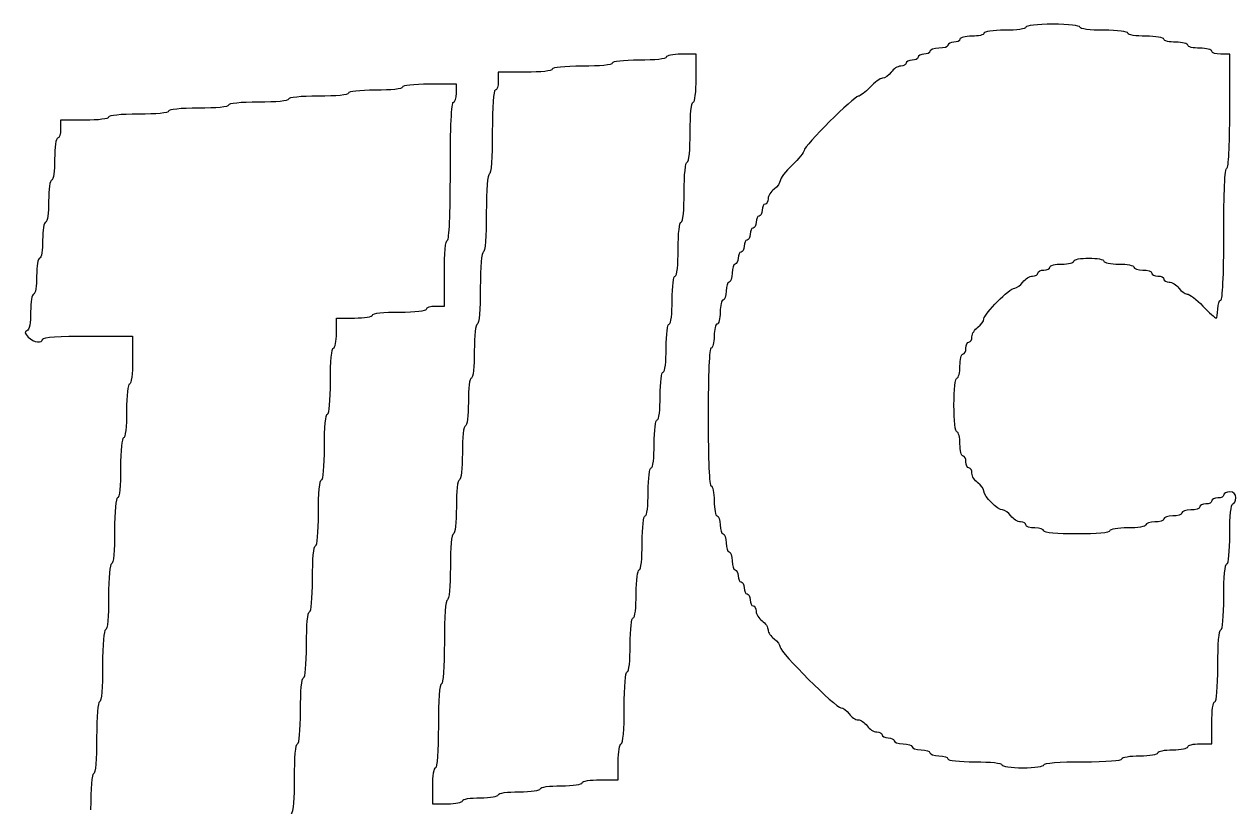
# Model space of a CAD drawing. Extents: x 18 to 597, y 6 to 390.
# Drawn here: x 126.2 to 189.7, y 346.7 to 387.7 of the extents above; entities that cross this region are included whole.
import ezdxf

# ---------------------------------------------------------------- set-up
doc = ezdxf.new("R2010")
doc.units = 0
doc.layers.add('Layer_1', color=7, linetype='CONTINUOUS')

msp = doc.modelspace()

# ---------------------------------------------------------------- linework, layer by layer
at = {"layer": 'Layer_1', "color": 7}
for points in [[(180.126129, 387.720594), (180.126129, 387.720594)], [(161.412369, 384.890104), (161.412369, 386.147977), (160.626338, 386.147977), (160.626338, 386.147977)], [(189.404185, 383.159839), (189.404185, 386.147977), (188.932343, 386.147977)], [(152.449059, 385.204297), (151.033536, 385.204297), (151.033536, 384.732456)], [(148.831983, 384.10352), (148.831983, 384.57536), (147.417014, 384.57536), (147.417014, 384.57536)], [(129.332742, 382.68855), (128.074318, 382.68855), (128.074318, 382.21671)], [(147.731206, 372.938654), (148.203048, 372.938654), (148.203048, 374.668368)], [(142.542065, 371.523134), (142.542065, 372.309718), (143.485746, 372.309718)], [(129.489841, 371.366038), (131.84849, 371.366038), (131.84849, 370.108162)], [(187.831566, 349.979436), (188.460504, 349.979436), (188.460504, 351.080212)], [(156.380327, 348.092075), (157.324007, 348.092075), (157.324007, 349.035755)], [(147.57411, 347.777882), (147.57411, 346.834202), (148.360144, 346.834202)]]:
    msp.add_lwpolyline(points, dxfattribs=at)
for points in [[(180.126129, 387.720594), (179.287441, 387.720594), (178.710607, 387.656685), (178.710607, 387.563498)], [(181.541098, 387.563498), (181.541098, 387.656685), (180.96482, 387.720594), (180.126129, 387.720594)], [(175.880118, 387.091658), (175.534159, 387.091658), (175.251181, 387.0205), (175.251181, 386.93401)], [(176.509053, 387.248754), (176.509053, 387.162264), (176.226083, 387.091658), (175.880118, 387.091658)], [(177.60983, 387.40585), (176.980808, 387.40585), (176.509053, 387.338616), (176.509053, 387.248754)], [(178.710607, 387.563498), (178.710607, 387.473636), (178.238853, 387.40585), (177.60983, 387.40585)], [(182.799522, 387.40585), (182.065656, 387.40585), (181.541098, 387.471764), (181.541098, 387.563498)], [(184.057397, 387.248754), (184.057397, 387.340484), (183.533384, 387.40585), (182.799522, 387.40585)], [(185.001075, 387.091658), (184.476898, 387.091658), (184.057397, 387.161389), (184.057397, 387.248754)], [(185.944205, 386.93401), (185.944205, 387.021375), (185.525258, 387.091658), (185.001075, 387.091658)], [(174.150404, 386.462721), (173.890932, 386.462721), (173.678562, 386.391563), (173.678562, 386.305073)], [(174.622243, 386.619817), (174.622243, 386.533328), (174.409873, 386.462721), (174.150404, 386.462721)], [(174.936438, 386.776914), (174.763458, 386.776914), (174.622243, 386.70631), (174.622243, 386.619817)], [(175.251181, 386.93401), (175.251181, 386.84752), (175.109418, 386.776914), (174.936438, 386.776914)], [(186.573693, 386.776914), (186.227728, 386.776914), (185.944205, 386.84752), (185.944205, 386.93401)], [(187.202631, 386.619817), (187.202631, 386.70631), (186.919653, 386.776914), (186.573693, 386.776914)], [(187.831566, 386.462721), (187.485604, 386.462721), (187.202631, 386.533328), (187.202631, 386.619817)], [(188.460504, 386.305073), (188.460504, 386.391563), (188.177528, 386.462721), (187.831566, 386.462721)], [(158.424784, 385.833233), (157.58609, 385.833233), (157.009262, 385.769324), (157.009262, 385.676137)], [(159.840303, 385.990881), (159.840303, 385.897691), (159.263478, 385.833233), (158.424784, 385.833233)], [(160.626338, 386.147977), (160.193886, 386.147977), (159.840303, 386.07737), (159.840303, 385.990881)], [(172.734882, 385.833233), (172.561902, 385.833233), (172.420689, 385.762627), (172.420689, 385.676137)], [(173.049627, 385.990881), (173.049627, 385.904388), (172.907864, 385.833233), (172.734882, 385.833233)], [(173.363819, 386.147977), (173.190837, 386.147977), (173.049627, 386.07737), (173.049627, 385.990881)], [(173.678562, 386.305073), (173.678562, 386.218581), (173.536802, 386.147977), (173.363819, 386.147977)], [(188.932343, 386.147977), (188.672871, 386.147977), (188.460504, 386.218581), (188.460504, 386.305073)], [(153.864578, 385.361393), (153.864578, 385.268203), (153.287755, 385.204297), (152.449059, 385.204297)], [(155.436646, 385.51904), (154.493115, 385.51904), (153.864578, 385.455745), (153.864578, 385.361393)], [(157.009262, 385.676137), (157.009262, 385.581784), (156.380177, 385.51904), (155.436646, 385.51904)], [(171.634105, 385.204297), (171.509428, 385.031317), (171.310114, 384.890104), (171.190928, 384.890104)], [(172.140674, 385.51904), (171.986789, 385.51904), (171.758785, 385.377279), (171.634105, 385.204297)], [(172.420689, 385.676137), (172.420689, 385.589644), (172.294564, 385.51904), (172.140674, 385.51904)], [(147.417014, 384.57536), (146.57832, 384.57536), (146.001492, 384.511453), (146.001492, 384.418263)], [(151.033536, 384.732456), (151.033536, 384.472987), (150.96293, 384.260616), (150.87644, 384.260616)], [(161.255273, 383.631679), (161.347006, 383.631679), (161.412369, 384.156244), (161.412369, 384.890104)], [(171.190928, 384.890104), (171.07174, 384.890104), (170.775709, 384.677736), (170.533328, 384.418263)], [(141.598385, 383.946423), (140.654854, 383.946423), (140.025769, 383.883679), (140.025769, 383.789327)], [(143.171003, 384.10352), (143.171003, 384.009164), (142.541919, 383.946423), (141.598385, 383.946423)], [(144.586523, 384.260616), (143.747829, 384.260616), (143.171003, 384.196706), (143.171003, 384.10352)], [(146.001492, 384.418263), (146.001492, 384.325076), (145.425216, 384.260616), (144.586523, 384.260616)], [(148.674887, 383.631679), (148.761379, 383.631679), (148.831983, 383.844047), (148.831983, 384.10352)], [(150.87644, 384.260616), (150.779091, 384.260616), (150.719344, 383.421944), (150.719344, 382.059062)], [(169.917621, 383.946423), (169.691211, 383.946423), (167.073902, 381.331613), (167.073902, 381.10546)], [(170.533328, 384.418263), (170.290944, 384.158794), (170.013895, 383.946423), (169.917621, 383.946423)], [(135.308467, 383.317487), (134.364933, 383.317487), (133.735851, 383.254191), (133.735851, 383.159839)], [(136.880535, 383.474583), (136.880535, 383.38023), (136.251998, 383.317487), (135.308467, 383.317487)], [(138.453151, 383.631679), (137.509617, 383.631679), (136.880535, 383.568938), (136.880535, 383.474583)], [(140.025769, 383.789327), (140.025769, 383.694972), (139.396682, 383.631679), (138.453151, 383.631679)], [(148.517791, 380.015156), (148.517791, 382.321569), (148.57461, 383.631679), (148.674887, 383.631679)], [(161.098176, 382.059062), (161.098176, 383.002596), (161.16092, 383.631679), (161.255273, 383.631679)], [(130.590617, 382.845646), (130.590617, 382.753913), (130.066601, 382.68855), (129.332742, 382.68855)], [(132.163233, 383.002743), (131.219699, 383.002743), (130.590617, 382.939999), (130.590617, 382.845646)], [(133.735851, 383.159839), (133.735851, 383.065484), (133.106764, 383.002743), (132.163233, 383.002743)], [(189.246535, 380.172252), (189.345861, 380.172252), (189.404185, 381.272771), (189.404185, 383.159839)], [(128.074318, 382.21671), (128.074318, 381.957237), (128.003712, 381.744869), (127.917222, 381.744869)], [(150.719344, 382.059062), (150.719344, 380.696183), (150.659595, 379.857508), (150.562248, 379.857508)], [(160.94108, 380.486996), (161.035433, 380.486996), (161.098176, 381.115531), (161.098176, 382.059062)], [(127.917222, 381.744869), (127.82736, 381.744869), (127.760126, 381.273115), (127.760126, 380.644093)], [(167.073902, 381.10546), (167.073902, 381.010952), (166.790929, 380.661747), (166.444964, 380.329348)], [(127.760126, 380.644093), (127.760126, 380.015073), (127.692339, 379.543316), (127.60248, 379.543316)], [(160.783434, 378.914379), (160.783434, 379.857913), (160.846725, 380.486996), (160.94108, 380.486996)], [(166.444964, 380.329348), (166.099002, 379.99695), (165.816029, 379.629318), (165.816029, 379.511896)], [(189.089439, 376.712825), (189.089439, 378.914401), (189.146459, 380.172252), (189.246535, 380.172252)], [(127.60248, 379.543316), (127.512617, 379.543316), (127.445381, 379.071561), (127.445381, 378.442539)], [(148.360144, 376.398081), (148.46042, 376.398081), (148.517791, 377.708743), (148.517791, 380.015156)], [(150.562248, 379.857508), (150.465474, 379.857508), (150.404601, 379.071647), (150.404601, 377.813602)], [(165.816029, 379.511896), (165.816029, 379.394472), (165.674266, 379.196153), (165.501286, 379.071475)], [(160.626338, 377.341762), (160.72069, 377.341762), (160.783434, 377.970848), (160.783434, 378.914379)], [(165.501286, 379.071475), (165.328304, 378.946795), (165.186541, 378.718793), (165.186541, 378.564908)], [(127.445381, 378.442539), (127.445381, 377.813516), (127.378144, 377.341762), (127.288284, 377.341762)], [(165.029444, 378.285442), (164.942955, 378.285442), (164.872348, 378.143678), (164.872348, 377.970698)], [(165.186541, 378.564908), (165.186541, 378.411018), (165.115937, 378.285442), (165.029444, 378.285442)], [(150.404601, 377.813602), (150.404601, 376.55556), (150.344276, 375.769145), (150.247505, 375.769145)], [(164.714702, 377.655954), (164.628212, 377.655954), (164.557603, 377.514744), (164.557603, 377.341762)], [(164.872348, 377.970698), (164.872348, 377.797716), (164.801194, 377.655954), (164.714702, 377.655954)], [(127.288284, 377.341762), (127.20092, 377.341762), (127.131188, 376.922267), (127.131188, 376.398081)], [(160.469241, 375.926241), (160.469241, 376.764938), (160.533148, 377.341762), (160.626338, 377.341762)], [(164.400507, 377.027018), (164.314017, 377.027018), (164.24341, 376.885808), (164.24341, 376.712825)], [(164.557603, 377.341762), (164.557606, 377.168782), (164.486999, 377.027018), (164.400507, 377.027018)], [(127.131188, 376.398081), (127.131188, 375.873899), (127.060906, 375.454401), (126.973542, 375.454401)], [(148.203048, 374.668368), (148.203048, 375.716738), (148.264838, 376.398081), (148.360144, 376.398081)], [(164.085764, 376.398081), (163.999271, 376.398081), (163.928668, 376.256317), (163.928668, 376.083337)], [(164.24341, 376.712825), (164.24341, 376.539845), (164.172254, 376.398081), (164.085764, 376.398081)], [(188.932343, 373.252847), (189.032419, 373.252847), (189.089439, 374.511252), (189.089439, 376.712825)], [(150.247505, 375.769145), (150.151403, 375.769145), (150.090409, 375.034989), (150.090409, 373.881783)], [(160.311592, 374.511271), (160.404779, 374.511271), (160.469241, 375.087547), (160.469241, 375.926241)], [(163.771572, 375.769145), (163.685082, 375.769145), (163.613925, 375.62738), (163.613925, 375.454401)], [(163.928668, 376.083337), (163.928668, 375.910357), (163.858061, 375.769145), (163.771572, 375.769145)], [(126.973542, 375.454401), (126.886177, 375.454401), (126.816445, 375.035454), (126.816445, 374.511271)], [(163.456826, 375.140208), (163.370336, 375.140208), (163.29973, 374.92784), (163.29973, 374.668368)], [(163.613925, 375.454401), (163.613922, 375.281421), (163.543316, 375.140208), (163.456826, 375.140208)], [(179.654287, 374.825464), (179.82727, 374.825464), (179.96848, 374.896071), (179.96848, 374.98256)], [(179.96848, 374.98256), (179.96848, 375.06905), (180.252006, 375.140208), (180.597968, 375.140208)], [(180.597968, 375.140208), (180.94393, 375.140208), (181.226906, 375.210814), (181.226906, 375.297304)], [(181.226906, 375.297304), (181.226906, 375.383794), (181.580485, 375.454401), (182.012937, 375.454401)], [(182.012937, 375.454401), (182.445389, 375.454401), (182.799522, 375.383794), (182.799522, 375.297304)], [(182.799522, 375.297304), (182.799522, 375.210814), (183.153101, 375.140208), (183.585556, 375.140208)], [(183.585556, 375.140208), (184.018007, 375.140208), (184.37214, 375.06905), (184.37214, 374.98256)], [(184.37214, 374.98256), (184.37214, 374.896071), (184.583959, 374.825464), (184.843428, 374.825464)], [(126.816445, 374.511271), (126.816445, 373.987086), (126.746714, 373.567591), (126.659349, 373.567591)], [(160.154496, 373.252847), (160.154496, 373.986707), (160.219861, 374.511271), (160.311592, 374.511271)], [(163.29973, 374.668368), (163.29973, 374.408895), (163.229123, 374.196527), (163.142634, 374.196527)], [(178.553511, 374.196527), (178.678182, 374.36951), (178.906187, 374.511271), (179.060077, 374.511271)], [(179.060077, 374.511271), (179.21395, 374.511271), (179.339545, 374.581878), (179.339545, 374.668368)], [(179.339545, 374.668368), (179.339545, 374.75486), (179.481308, 374.825464), (179.654287, 374.825464)], [(184.843428, 374.825464), (185.102901, 374.825464), (185.31527, 374.75486), (185.31527, 374.668368)], [(185.31527, 374.668368), (185.31527, 374.581878), (185.45703, 374.511271), (185.630013, 374.511271)], [(185.630013, 374.511271), (185.802995, 374.511271), (185.944205, 374.440116), (185.944205, 374.353624)], [(185.944205, 374.353624), (185.944205, 374.267134), (186.070347, 374.196527), (186.224223, 374.196527)], [(150.090409, 373.881783), (150.090409, 372.728578), (150.028859, 371.994973), (149.93276, 371.994973)], [(162.984987, 373.724687), (162.984987, 373.465215), (162.914381, 373.252847), (162.827891, 373.252847)], [(163.142634, 374.196527), (163.056144, 374.196527), (162.984987, 373.984156), (162.984987, 373.724687)], [(176.509053, 372.269479), (176.509053, 372.536625), (177.854212, 373.881783), (178.121358, 373.881783)], [(178.121358, 373.881783), (178.234284, 373.881783), (178.428839, 374.023545), (178.553511, 374.196527)], [(186.224223, 374.196527), (186.378113, 374.196527), (186.606118, 374.054766), (186.73079, 373.881783)], [(186.73079, 373.881783), (186.855461, 373.708801), (187.053237, 373.567591), (187.170658, 373.567591)], [(126.659349, 373.567591), (126.572233, 373.567591), (126.501703, 373.152587), (126.501703, 372.637139)], [(159.9974, 371.994973), (160.089133, 371.994973), (160.154496, 372.51899), (160.154496, 373.252847)], [(162.827891, 373.252847), (162.741401, 373.252847), (162.670795, 372.969872), (162.670795, 372.62391)], [(187.170658, 373.567591), (187.288083, 373.567591), (187.656256, 373.284619), (187.988662, 372.938654)], [(188.775247, 372.781007), (188.775247, 373.040479), (188.84585, 373.252847), (188.932343, 373.252847)], [(126.501703, 372.637139), (126.5017, 372.03615), (126.432635, 371.683665), (126.306572, 371.641645)], [(143.485746, 372.309718), (144.009931, 372.309718), (144.428876, 372.379449), (144.428876, 372.466814)], [(144.428876, 372.466814), (144.428876, 372.560004), (145.005702, 372.62391), (145.844395, 372.62391)], [(145.844395, 372.62391), (146.683089, 372.62391), (147.259367, 372.687819), (147.259367, 372.781007)], [(147.259367, 372.781007), (147.259367, 372.867496), (147.471737, 372.938654), (147.731206, 372.938654)], [(162.670795, 372.62391), (162.670795, 372.277948), (162.599635, 371.994973), (162.513145, 371.994973)], [(187.988662, 372.938654), (188.321069, 372.592695), (188.634277, 372.309718), (188.684298, 372.309718)], [(188.684298, 372.309718), (188.734322, 372.309718), (188.775247, 372.521537), (188.775247, 372.781007)], [(149.93276, 371.994973), (149.83957, 371.994973), (149.775664, 371.418148), (149.775664, 370.579454)], [(159.840303, 370.7371), (159.840303, 371.47096), (159.905669, 371.994973), (159.9974, 371.994973)], [(162.513145, 371.994973), (162.426656, 371.994973), (162.356049, 371.711997), (162.356049, 371.366038)], [(175.880118, 371.331311), (175.880118, 371.485198), (176.021881, 371.713197), (176.194861, 371.837877)], [(176.194861, 371.837877), (176.367844, 371.962555), (176.509053, 372.156561), (176.509053, 372.269479)], [(126.306572, 371.641645), (126.164642, 371.594336), (126.18343, 371.50516), (126.37437, 371.314222)], [(126.37437, 371.314222), (126.662931, 371.025661), (127.131188, 370.960536), (127.131188, 371.208942)], [(127.131188, 371.208942), (127.131188, 371.306786), (128.022124, 371.366038), (129.489841, 371.366038)], [(142.384969, 370.7371), (142.471459, 370.7371), (142.542065, 371.090682), (142.542065, 371.523134)], [(162.356049, 371.366038), (162.356049, 371.020073), (162.285443, 370.7371), (162.198953, 370.7371)], [(175.723019, 371.051293), (175.809509, 371.051293), (175.880118, 371.177423), (175.880118, 371.331311)], [(142.227323, 369.006835), (142.227323, 370.055206), (142.289663, 370.7371), (142.384969, 370.7371)], [(149.775664, 370.579454), (149.775664, 369.740757), (149.711757, 369.164482), (149.618567, 369.164482)], [(159.682657, 369.478677), (159.77439, 369.478677), (159.840303, 370.003241), (159.840303, 370.7371)], [(162.198953, 370.7371), (162.098674, 370.7371), (162.041857, 369.426435), (162.041857, 367.120025)], [(175.408277, 370.422358), (175.494767, 370.422358), (175.565373, 370.564118), (175.565373, 370.7371)], [(175.565373, 370.7371), (175.565373, 370.91008), (175.63653, 371.051293), (175.723019, 371.051293)], [(131.84849, 370.108162), (131.84849, 369.374306), (131.783128, 368.849739), (131.691394, 368.849739)], [(175.251181, 369.79342), (175.251181, 370.139382), (175.321787, 370.422358), (175.408277, 370.422358)], [(159.525561, 368.220801), (159.525561, 368.954661), (159.590926, 369.478677), (159.682657, 369.478677)], [(175.094084, 369.164482), (175.180574, 369.164482), (175.251181, 369.44746), (175.251181, 369.79342)], [(131.691394, 368.849739), (131.598207, 368.849739), (131.534298, 368.273461), (131.534298, 367.43477)], [(142.070226, 367.277121), (142.165533, 367.277121), (142.227323, 367.958464), (142.227323, 369.006835)], [(149.618567, 369.164482), (149.526834, 369.164482), (149.461471, 368.639915), (149.461471, 367.906059)], [(174.936438, 367.748962), (174.936438, 368.587656), (175.000895, 369.164482), (175.094084, 369.164482)], [(159.368465, 366.962928), (159.460198, 366.962928), (159.525561, 367.486942), (159.525561, 368.220801)], [(131.534298, 367.43477), (131.534298, 366.596073), (131.469836, 366.019248), (131.376649, 366.019248)], [(149.461471, 367.906059), (149.461471, 367.172199), (149.395555, 366.648186), (149.303825, 366.648186)], [(175.094084, 366.333993), (175.000895, 366.333993), (174.936438, 366.910269), (174.936438, 367.748962)], [(141.91313, 365.547409), (141.91313, 366.59578), (141.97492, 367.277121), (142.070226, 367.277121)], [(159.210815, 365.704505), (159.210815, 366.438362), (159.276734, 366.962928), (159.368465, 366.962928)], [(162.041857, 367.120025), (162.041857, 364.813611), (162.098674, 363.502952), (162.198953, 363.502952)], [(149.303825, 366.648186), (149.210638, 366.648186), (149.146728, 366.071913), (149.146728, 365.233217)], [(175.251181, 365.704505), (175.251181, 366.050467), (175.180574, 366.333993), (175.094084, 366.333993)], [(131.376649, 366.019248), (131.282293, 366.019248), (131.219552, 365.390166), (131.219552, 364.446632)], [(141.755481, 363.817694), (141.850787, 363.817694), (141.91313, 364.499041), (141.91313, 365.547409)], [(159.053719, 364.446632), (159.14545, 364.446632), (159.210815, 364.970646), (159.210815, 365.704505)], [(175.408277, 365.075567), (175.321787, 365.075567), (175.251181, 365.358543), (175.251181, 365.704505)], [(149.146728, 365.233217), (149.146728, 364.394523), (149.082822, 363.817694), (148.989632, 363.817694)], [(175.565373, 364.761375), (175.565373, 364.934357), (175.494767, 365.075567), (175.408277, 365.075567)], [(131.219552, 364.446632), (131.219552, 363.503101), (131.156809, 362.874014), (131.062456, 362.874014)], [(158.896623, 363.188759), (158.896623, 363.922619), (158.961986, 364.446632), (159.053719, 364.446632)], [(175.723019, 364.446632), (175.63653, 364.446632), (175.565373, 364.588395), (175.565373, 364.761375)], [(175.880118, 364.167164), (175.880118, 364.321049), (175.809512, 364.446632), (175.723019, 364.446632)], [(176.194861, 363.660598), (176.021881, 363.785275), (175.880118, 364.013274), (175.880118, 364.167164)], [(141.598385, 362.087983), (141.598385, 363.136353), (141.660177, 363.817694), (141.755481, 363.817694)], [(148.989632, 363.817694), (148.896445, 363.817694), (148.831983, 363.240869), (148.831983, 362.402175)], [(176.509053, 363.225691), (176.509053, 363.340265), (176.367844, 363.535918), (176.194861, 363.660598)], [(158.739527, 361.930886), (158.831257, 361.930886), (158.896623, 362.454903), (158.896623, 363.188759)], [(162.198953, 363.502952), (162.285443, 363.502952), (162.356049, 363.14937), (162.356049, 362.716918)], [(177.489666, 362.245079), (177.219658, 362.245079), (176.509053, 362.955683), (176.509053, 363.225691)], [(189.089439, 363.031663), (189.089439, 362.945173), (188.948229, 362.874014), (188.775247, 362.874014)], [(189.404185, 363.188759), (189.231202, 363.188759), (189.089439, 363.118153), (189.089439, 363.031663)], [(189.718377, 362.874014), (189.718377, 363.083685), (189.613853, 363.188759), (189.404185, 363.188759)], [(131.062456, 362.874014), (130.96715, 362.874014), (130.90481, 362.19267), (130.90481, 361.144302)], [(148.831983, 362.402175), (148.831983, 361.563481), (148.768077, 360.987203), (148.674887, 360.987203)], [(162.356049, 362.716918), (162.356049, 362.284466), (162.426656, 361.930886), (162.513145, 361.930886)], [(187.831566, 362.402175), (187.831566, 362.315685), (187.619197, 362.245079), (187.359727, 362.245079)], [(188.145759, 362.559821), (187.972779, 362.559821), (187.831566, 362.488668), (187.831566, 362.402175)], [(188.460504, 362.716918), (188.460504, 362.630428), (188.318741, 362.559821), (188.145759, 362.559821)], [(188.775247, 362.874014), (188.602267, 362.874014), (188.460504, 362.803407), (188.460504, 362.716918)], [(189.404185, 360.987203), (189.404185, 361.930737), (189.466928, 362.559821), (189.561281, 362.559821)], [(189.561281, 362.559821), (189.647774, 362.559821), (189.718377, 362.701031), (189.718377, 362.874014)], [(141.441289, 360.358268), (141.536595, 360.358268), (141.598385, 361.039615), (141.598385, 362.087983)], [(158.58188, 360.515364), (158.58188, 361.354061), (158.64634, 361.930886), (158.739527, 361.930886)], [(162.513145, 361.930886), (162.599635, 361.930886), (162.670795, 361.718517), (162.670795, 361.459045)], [(177.924576, 361.930886), (177.799904, 362.103869), (177.604242, 362.245079), (177.489666, 362.245079)], [(178.431142, 361.616141), (178.277252, 361.616141), (178.049247, 361.757901), (177.924576, 361.930886)], [(185.944205, 361.773237), (185.944205, 361.686747), (185.732386, 361.616141), (185.472917, 361.616141)], [(186.416047, 361.930886), (186.156575, 361.930886), (185.944205, 361.85973), (185.944205, 361.773237)], [(186.887886, 362.087983), (186.887886, 362.001493), (186.675519, 361.930886), (186.416047, 361.930886)], [(187.359727, 362.245079), (187.100255, 362.245079), (186.887886, 362.174475), (186.887886, 362.087983)], [(130.90481, 361.144302), (130.90481, 360.095931), (130.84302, 359.414587), (130.747714, 359.414587)], [(148.674887, 360.987203), (148.579583, 360.987206), (148.517791, 360.305862), (148.517791, 359.257491)], [(162.670795, 361.459045), (162.670795, 361.199572), (162.741401, 360.987203), (162.827891, 360.987203)], [(162.827891, 360.987203), (162.914381, 360.987203), (162.984987, 360.774836), (162.984987, 360.515364)], [(178.710607, 361.459045), (178.710607, 361.545535), (178.585018, 361.616141), (178.431142, 361.616141)], [(179.182449, 361.301398), (178.922976, 361.301398), (178.710607, 361.372552), (178.710607, 361.459045)], [(179.654287, 361.144302), (179.654287, 361.230792), (179.441921, 361.301398), (179.182449, 361.301398)], [(181.384002, 360.987203), (180.335628, 360.987203), (179.654287, 361.048996), (179.654287, 361.144302)], [(183.113714, 361.144302), (183.113714, 361.048996), (182.432376, 360.987203), (181.384002, 360.987203)], [(184.057397, 361.301398), (183.533215, 361.301398), (183.113714, 361.231667), (183.113714, 361.144302)], [(185.001075, 361.459045), (185.001075, 361.37168), (184.581577, 361.301398), (184.057397, 361.301398)], [(185.472917, 361.616141), (185.213444, 361.616141), (185.001075, 361.545535), (185.001075, 361.459045)], [(189.246535, 359.414587), (189.340888, 359.414587), (189.404185, 360.043672), (189.404185, 360.987203)], [(141.284192, 358.628003), (141.284192, 359.676374), (141.345982, 360.358268), (141.441289, 360.358268)], [(158.424784, 359.099842), (158.517971, 359.099842), (158.58188, 359.67667), (158.58188, 360.515364)], [(162.984987, 360.515364), (162.984987, 360.255895), (163.056144, 360.043525), (163.142634, 360.043525)], [(163.142634, 360.043525), (163.229123, 360.043525), (163.29973, 359.831153), (163.29973, 359.571684)], [(130.747714, 359.414587), (130.652407, 359.414587), (130.590617, 358.733241), (130.590617, 357.684873)], [(148.517791, 359.257491), (148.517791, 358.209123), (148.455448, 357.527226), (148.360144, 357.527226)], [(158.267688, 357.841969), (158.267688, 358.575829), (158.333051, 359.099842), (158.424784, 359.099842)], [(163.29973, 359.571684), (163.29973, 359.312211), (163.370336, 359.099842), (163.456826, 359.099842)], [(163.456826, 359.099842), (163.543316, 359.099842), (163.613925, 358.958629), (163.613925, 358.78565)], [(189.089439, 357.684873), (189.089439, 358.733241), (189.151223, 359.414587), (189.246535, 359.414587)], [(141.126546, 356.898288), (141.221852, 356.898288), (141.284192, 357.579635), (141.284192, 358.628003)], [(163.613925, 358.78565), (163.613922, 358.612667), (163.685082, 358.470907), (163.771572, 358.470907)], [(163.771572, 358.470907), (163.858061, 358.470907), (163.928668, 358.329697), (163.928668, 358.156715)], [(158.110039, 356.584096), (158.201769, 356.584096), (158.267688, 357.108112), (158.267688, 357.841969)], [(163.928668, 358.156715), (163.928668, 357.983732), (163.999271, 357.841969), (164.085764, 357.841969)], [(164.085764, 357.841969), (164.172254, 357.841969), (164.24341, 357.700206), (164.24341, 357.527226)], [(130.590617, 357.684873), (130.590617, 356.636502), (130.528828, 355.955161), (130.433521, 355.955161)], [(148.360144, 357.527226), (148.262794, 357.527226), (148.203048, 356.688552), (148.203048, 355.325673)], [(164.24341, 357.527226), (164.24341, 357.354244), (164.314017, 357.213034), (164.400507, 357.213034)], [(164.400507, 357.213034), (164.486999, 357.213034), (164.557603, 357.086903), (164.557603, 356.933016)], [(188.932343, 355.955161), (189.027655, 355.955161), (189.089439, 356.636502), (189.089439, 357.684873)], [(140.96945, 355.168577), (140.96945, 356.216945), (141.031239, 356.898288), (141.126546, 356.898288)], [(157.952942, 355.168577), (157.952942, 356.007271), (158.016852, 356.584096), (158.110039, 356.584096)], [(164.557603, 356.933016), (164.557606, 356.779129), (164.699366, 356.55113), (164.872348, 356.42645)], [(130.433521, 355.955161), (130.337422, 355.955161), (130.275872, 355.221005), (130.275872, 354.0678)], [(164.872348, 356.42645), (165.045328, 356.301772), (165.186541, 356.089956), (165.186541, 355.955161)], [(165.186541, 355.955161), (165.186541, 355.820369), (165.328301, 355.607999), (165.501286, 355.483319)], [(188.775247, 354.0678), (188.775247, 355.221005), (188.836244, 355.955161), (188.932343, 355.955161)], [(148.203048, 355.325673), (148.203048, 353.962791), (148.143299, 353.124119), (148.045952, 353.124119)], [(165.501286, 355.483319), (165.674266, 355.358642), (165.816029, 355.165122), (165.816029, 355.053371)], [(140.812353, 353.438862), (140.90766, 353.438862), (140.96945, 354.120206), (140.96945, 355.168577)], [(157.795846, 353.753608), (157.889033, 353.753608), (157.952942, 354.32988), (157.952942, 355.168577)], [(165.816029, 355.053371), (165.816029, 354.788299), (168.737534, 351.866246), (169.002603, 351.866246)], [(130.275872, 354.0678), (130.275872, 352.914592), (130.214878, 352.180989), (130.118776, 352.180989)], [(188.6176, 352.180989), (188.7137, 352.180989), (188.775247, 352.914592), (188.775247, 354.0678)], [(140.654704, 351.709147), (140.654704, 352.757521), (140.717047, 353.438862), (140.812353, 353.438862)], [(157.63875, 351.866246), (157.63875, 353.019452), (157.699744, 353.753608), (157.795846, 353.753608)], [(148.045952, 353.124119), (147.948602, 353.124119), (147.888853, 352.285448), (147.888853, 350.922566)], [(130.118776, 352.180989), (130.022676, 352.180989), (129.96168, 351.446833), (129.96168, 350.293628)], [(188.460504, 351.080212), (188.460504, 351.709232), (188.527744, 352.180989), (188.6176, 352.180989)], [(140.497608, 349.979436), (140.592914, 349.979436), (140.654704, 350.660782), (140.654704, 351.709147)], [(157.481103, 349.979436), (157.577203, 349.979436), (157.63875, 350.713041), (157.63875, 351.866246)], [(169.002603, 351.866246), (169.114354, 351.866246), (169.307871, 351.724481), (169.432551, 351.551501)], [(169.432551, 351.551501), (169.557229, 351.378521), (169.769601, 351.237309), (169.904393, 351.237309)], [(147.888853, 350.922566), (147.888853, 349.559687), (147.828556, 348.72101), (147.731206, 348.72101)], [(169.904393, 351.237309), (170.039185, 351.237309), (170.251555, 351.095548), (170.376232, 350.922566)], [(170.376232, 350.922566), (170.500909, 350.749586), (170.728911, 350.608371), (170.882798, 350.608371)], [(129.96168, 350.293628), (129.96168, 349.140423), (129.900132, 348.406817), (129.804033, 348.406817)], [(170.882798, 350.608371), (171.036686, 350.608371), (171.162266, 350.537214), (171.162266, 350.450724)], [(171.162266, 350.450724), (171.162266, 350.364234), (171.304029, 350.293628), (171.477009, 350.293628)], [(171.477009, 350.293628), (171.649988, 350.293628), (171.791201, 350.223025), (171.791201, 350.136532)], [(140.340512, 348.159322), (140.340512, 349.267598), (140.401833, 349.979436), (140.497608, 349.979436)], [(157.324007, 349.035755), (157.324007, 349.559941), (157.393739, 349.979436), (157.481103, 349.979436)], [(171.791201, 350.136532), (171.791201, 350.050042), (172.003573, 349.979436), (172.263043, 349.979436)], [(172.263043, 349.979436), (172.522515, 349.979436), (172.734882, 349.908276), (172.734882, 349.821786)], [(172.734882, 349.821786), (172.734882, 349.735297), (172.947251, 349.66469), (173.206723, 349.66469)], [(173.206723, 349.66469), (173.466193, 349.66469), (173.678562, 349.594084), (173.678562, 349.507594)], [(185.630013, 349.507594), (185.630013, 349.594084), (185.983595, 349.66469), (186.416047, 349.66469)], [(186.416047, 349.66469), (186.848499, 349.66469), (187.202631, 349.735297), (187.202631, 349.821786)], [(187.202631, 349.821786), (187.202631, 349.908276), (187.485604, 349.979436), (187.831566, 349.979436)], [(173.678562, 349.507594), (173.678562, 349.421104), (173.890932, 349.349947), (174.150404, 349.349947)], [(174.150404, 349.349947), (174.409873, 349.349947), (174.622243, 349.279341), (174.622243, 349.192851)], [(174.622243, 349.192851), (174.622243, 349.099664), (175.198526, 349.035755), (176.037215, 349.035755)], [(176.037215, 349.035755), (176.875906, 349.035755), (177.452734, 348.971846), (177.452734, 348.878659)], [(179.654287, 348.878659), (179.654287, 348.97543), (180.4407, 349.035755), (181.698745, 349.035755)], [(181.698745, 349.035755), (182.956787, 349.035755), (183.742652, 349.09608), (183.742652, 349.192851)], [(183.742652, 349.192851), (183.742652, 349.280216), (184.162155, 349.349947), (184.686332, 349.349947)], [(184.686332, 349.349947), (185.210515, 349.349947), (185.630013, 349.420229), (185.630013, 349.507594)], [(129.804033, 348.406817), (129.707931, 348.406817), (129.646937, 347.672661), (129.646937, 346.519456)], [(147.731206, 348.72101), (147.643842, 348.72101), (147.57411, 348.302068), (147.57411, 347.777882)], [(177.452734, 348.878659), (177.452734, 348.788799), (177.924488, 348.72101), (178.553511, 348.72101)], [(178.553511, 348.72101), (179.18253, 348.72101), (179.654287, 348.788799), (179.654287, 348.878659)], [(139.014841, 345.890521), (140.281042, 345.890521), (140.340512, 345.991754), (140.340512, 348.159322)], [(153.23509, 347.620233), (153.23509, 347.710092), (153.706844, 347.777882), (154.335869, 347.777882)], [(154.335869, 347.777882), (154.964889, 347.777882), (155.436646, 347.845116), (155.436646, 347.934978)], [(155.436646, 347.934978), (155.436646, 348.022343), (155.856144, 348.092075), (156.380327, 348.092075)], [(149.146728, 346.991298), (149.146728, 347.078663), (149.566226, 347.148394), (150.090409, 347.148394)], [(150.090409, 347.148394), (150.614594, 347.148394), (151.033536, 347.218676), (151.033536, 347.306041)], [(151.033536, 347.306041), (151.033536, 347.3959), (151.505293, 347.463137), (152.134313, 347.463137)], [(152.134313, 347.463137), (152.763336, 347.463137), (153.23509, 347.530371), (153.23509, 347.620233)], [(148.360144, 346.834202), (148.792596, 346.834202), (149.146728, 346.904808), (149.146728, 346.991298)]]:
    msp.add_open_spline(points, degree=3, dxfattribs=at)

doc.saveas('drawing.dxf')
